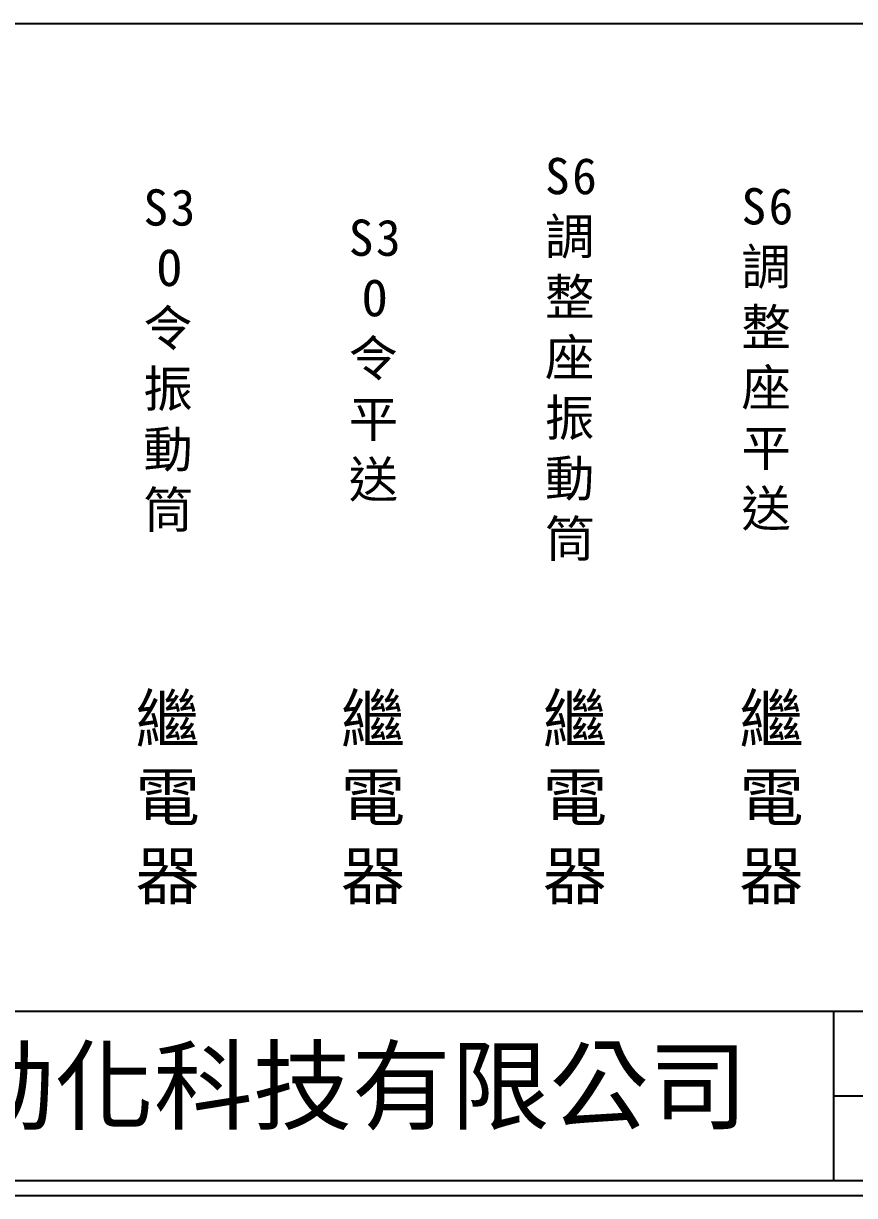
# Model space of a CAD drawing. Extents: x 889 to 1176, y 251 to 455.
# Drawn here: x 957.8 to 1026.5, y 251.2 to 348.2 of the extents above; entities that cross this region are included whole.
import ezdxf

# ---------------------------------------------------------------- set-up
doc = ezdxf.new("R2010")
doc.units = 0
doc.layers.add('圖框層', color=7, linetype='CONTINUOUS')
doc.layers.add('標尺寸層', color=3, linetype='CONTINUOUS')
doc.styles.add('CNS', font='romanc.shx', dxfattribs={"bigfont": 'chineset.shx'})
doc.styles.add('STSL', font='kaiu.ttf')

msp = doc.modelspace()

# ---------------------------------------------------------------- linework, layer by layer
at = {"layer": '圖框層', "color": 7}
for p, q in [((890.321, 266.445), (1174.821, 266.445)), ((1024.821, 252.445), (1024.821, 266.445)), ((1024.821, 259.445), (1174.821, 259.445)), ((890.321, 252.445), (1174.821, 252.445)), ((889.071, 251.195), (1176.071, 251.195))]:
    msp.add_line(p, q, dxfattribs=at)
at = {"layer": '標尺寸層', "color": 7}
msp.add_line((893.818, 348.153), (1171.69, 348.153), dxfattribs=at)

# ---------------------------------------------------------------- texts
at = {"layer": '圖框層', "color": 4, "style": 'STSL'}
msp.add_text('泓陞自動化科技有限公司', height=6, dxfattribs=at).set_placement((927.675, 257.271))
at = {"layer": '標尺寸層', "color": 7, "attachment_point": 5, "style": 'CNS'}
for s, insert, char_height, width in [('{\\fDFKai-SB|b0|i0|c136|p65;\\T1.1;\\C0;S6調整座振動筒}', (1003.186, 320.36), 3, 2.84806), ('{\\fDFKai-SB|b0|i0|c136|p65;\\T1.1;\\C0;S6調整座平送}', (1019.436, 320.36), 3, 2.84806), ('{\\fDFKai-SB|b0|i0|c136|p65;\\H0.76923x;\\T1.1;\\C0;S3\\PO令振動筒}', (969.976, 320.261), 3.9, 2.84806), ('{\\fDFKai-SB|b0|i0|c136|p65;\\T1.1;\\C0;S3\\PO令平送}', (986.959, 320.261), 3, 2.84806), ('{\\fDFKai-SB|b0|i0|c136|p65;繼電器}', (969.737, 283.937), 3.9, 8.6627), ('{\\fDFKai-SB|b0|i0|c136|p65;繼電器}', (986.72, 283.937), 3.9, 8.6627), ('{\\fDFKai-SB|b0|i0|c136|p65;繼電器}', (1003.424, 283.937), 3.9, 8.6627), ('{\\fDFKai-SB|b0|i0|c136|p65;繼電器}', (1019.673, 283.937), 3.9, 8.6627)]:
    msp.add_mtext(s, dxfattribs=dict(at, insert=insert, char_height=char_height, width=width))

doc.saveas('drawing.dxf')
